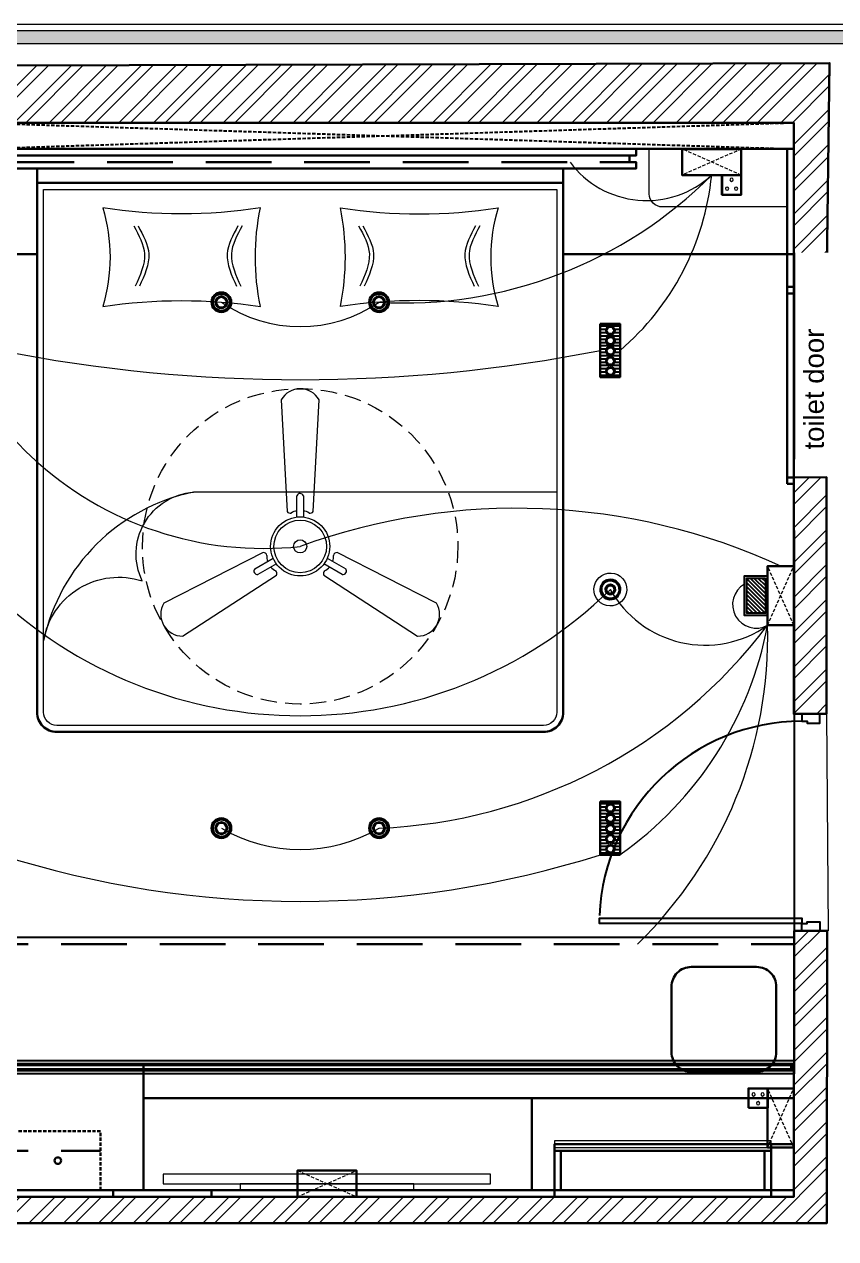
# Model space of a CAD drawing. Header units: millimetres. Extents: x 145796 to 148307, y -176303 to -174465.
# Drawn here: x 146346.6 to 146470.1, y -174808.7 to -174623.9 of the extents above; entities that cross this region are included whole.
import ezdxf

# ---------------------------------------------------------------- set-up
doc = ezdxf.new("R2010")
doc.units = ezdxf.units.MM
doc.header["$MEASUREMENT"] = 0
for name, pattern in [('00 . GROUND FLOOR$0$DASHED', [0.75, 0.5, -0.25]), ('DASHED', [0.75, 0.5, -0.25]), ('DASHED2', [0.375, 0.25, -0.125]), ('DASHEDX2', [1.5, 1, -0.5])]:
    doc.linetypes.add(name, pattern=pattern)
for name, color, linetype in [('09ELECTRICAL', 5, 'Continuous'), ('AR DOOR', 40, 'Continuous'), ('AR ELE-5', 134, 'Continuous'), ('AR HATCH-7', 7, 'Continuous')]:
    doc.layers.add(name, color=color, linetype=linetype)
for name, color, linetype, lineweight in [('Dimension', 10, 'DASHEDX2', 20), ('ELEC-wires', 1, 'DASHED2', 13), ('Electrical', 84, 'Continuous', 30), ('ELEVATION ( SPIRAL STAIR )', 250, 'Continuous', 9), ('FUR1', 1, 'Continuous', 0), ('FURNITURE', 32, 'Continuous', 9), ('FURNITURE-1', 252, 'Continuous', 13), ('GF FALSE CEILING', 6, 'Continuous', 35), ('hatch-rcc', 251, 'Continuous', 9), ('wall', 7, 'Continuous', 30)]:
    doc.layers.add(name, color=color, linetype=linetype, lineweight=lineweight)
doc.styles.add('style4', font='ARIALN.TTF')

# ---------------------------------------------------------------- blocks, each defined once
blk = doc.blocks.new('*U20')
for points in [[(-1160, 0), (-1120, 0), (-1120, 30), (-1110, 30), (-1110, 100), (-1160, 100)], [(40, 0), (0, 0), (0, 30), (-10, 30), (-10, 100), (40, 100)], [(0, 0), (0, -1120), (-30, -1120), (-30, 0)]]:
    blk.add_lwpolyline(points, close=True)
at = {"layer": 'AR ELE-5', "linetype": 'ByBlock', "ltscale": 15}
blk.add_arc((1.6, 0.7), 1121.6, 180.03474, 267.62699, dxfattribs=at)
blk = doc.blocks.new('FLOOR LT.')
at = {"layer": '09ELECTRICAL'}
h = blk.add_hatch(dxfattribs=at)
h.set_pattern_fill('ANSI31', color=256, scale=6.05916, angle=180, style=0)
h.set_pattern_definition([(225, (8190.6031, -14293.93296), (0.535559115, -0.535559115), [])])
h.paths.add_polyline_path([(0.56, -5.52), (-8.83, -5.52), (-8.83, -0.49), (0.56, -0.49)])
for points in [[(1.17, -6.13), (-9.43, -6.13), (-9.43, 0.12), (1.17, 0.12)], [(0.56, -5.52), (-8.83, -5.52), (-8.83, -0.49), (0.56, -0.49)]]:
    blk.add_lwpolyline(points, close=True, dxfattribs=at)
blk = doc.blocks.new('RGH')
at = {"color": 242, "linetype": 'DASHED', "true_color": 0xcd2027}
for p, q in [((130318.55, 18194.22), (130309.54, 18198.2)), ((130318.55, 18198.2), (130309.54, 18194.22))]:
    blk.add_line(p, q, dxfattribs=at)
at = {"layer": 'ELEC-wires', "color": 5, "linetype": 'ByBlock', "lineweight": 30, "ltscale": 4}
blk.add_lwpolyline([(130309.54, 18198.2), (130318.55, 18198.2), (130318.55, 18194.22), (130309.54, 18194.22)], close=True, dxfattribs=at)
blk = doc.blocks.new('erfer')
at = {"layer": 'hatch-rcc', "lineweight": 30}
blk.add_lwpolyline([(1905.9, -1304.21), (1908.38, -1304.21), (1908.38, -1306.73), (1905.9, -1306.73)], close=True, dxfattribs=at)
at = {"layer": 'hatch-rcc'}
blk.add_lwpolyline([(1905.96, -1304.28), (1908.31, -1304.28), (1908.31, -1306.66), (1905.96, -1306.66)], close=True, dxfattribs=at)
for centre in [(1907.14, -1304.81), (1906.56, -1305.95), (1907.72, -1305.95)]:
    blk.add_circle(centre, 0.211, dxfattribs=at)

msp = doc.modelspace()

# ---------------------------------------------------------------- hatches: boundary and pattern name
at = {"layer": 'AR HATCH-7', "lineweight": 0, "true_color": 0x939598, "transparency": 33554687}
h = msp.add_hatch(dxfattribs=at)
h.set_pattern_fill('ANSI32', color=252, scale=10)
h.set_pattern_definition([(45, (12454.5157, 8958.0253), (-2.65165043, 2.65165043), []), (45, (12456.2835, 8958.0253), (-2.65165043, 2.65165043), [])])
h.paths.add_polyline_path([(146469.15, -174629.78), (146309.19, -174630.24), (146309.19, -174676.85), (146314.19, -174676.85), (146314.19, -174642.85), (146338.69, -174642.85), (146338.69, -174638.85), (146463.69, -174638.85), (146463.7, -174663.84), (146463.7, -174663.84), (146463.7, -174664.86), (146468.7, -174664.83)])
h.paths.add_polyline_path([(146314.19, -174735.85), (146309.19, -174735.85), (146309.19, -174806.35), (146468.73, -174806.35), (146468.78, -174761.85), (146463.78, -174761.88), (146463.7, -174802.35), (146364.71, -174802.35), (146364.71, -174802.35), (146314.19, -174802.35), (146314.2, -174782.26)])
h.paths.add_polyline_path([(146468.7, -174692.82), (146463.7, -174692.85), (146463.7, -174728.85), (146468.7, -174728.82)])
at = {"layer": 'Dimension', "true_color": 0xd39e00, "transparency": 33554687}
h = msp.add_hatch(color=42, dxfattribs=at)
h.paths.add_polyline_path([(146251.78, -174624.84), (146251.78, -174819.15), (146527.84, -174819.15), (146527.84, -174624.84)])
h.paths.add_polyline_path([(146253.72, -174626.78), (146525.9, -174626.78), (146525.9, -174817.21), (146253.72, -174817.21)], flags=16)
at = {"layer": 'Electrical', "lineweight": 25, "true_color": 0x000000}
h = msp.add_hatch(dxfattribs=at)
h.set_pattern_fill('ANSI31', color=18, scale=4, angle=315)
h.set_pattern_definition([(360, (167298.7183, -161678.28756), (2e-16, 0.5), [])])
h.paths.add_polyline_path([(146434.25, -174671.81), (146435.3, -174670.94, 0.675401), (146436.44, -174670.48, 0.15536), (146436.32, -174670.1), (146437.07, -174669.48), (146437.25, -174669.48), (146437.25, -174677.57), (146434.25, -174677.57)])
h.paths.add_polyline_path([(146435.12, -174676.7, 1), (146436.44, -174676.7, 1)], flags=16)
h.paths.add_polyline_path([(146436.44, -174675.15, 1), (146435.12, -174675.15, 1)], flags=16)
h.paths.add_polyline_path([(146435.25, -174676.7, 1), (146436.31, -174676.7, 1)], flags=0)
h.paths.add_polyline_path([(146436.31, -174675.15, 1), (146435.25, -174675.15, 1)], flags=0)
h.paths.add_polyline_path([(146436.44, -174673.59, 1), (146435.12, -174673.59, 1)], flags=16)
h.paths.add_polyline_path([(146436.31, -174673.59, 1), (146435.25, -174673.59, 1)], flags=0)
h.paths.add_polyline_path([(146436.44, -174672.04, 1), (146435.12, -174672.04, 1)], flags=16)
h.paths.add_polyline_path([(146436.31, -174672.04, 1), (146435.25, -174672.04, 1)], flags=0)
h.paths.add_polyline_path([(146435.3, -174670.94), (146434.25, -174671.81), (146434.25, -174669.48), (146437.07, -174669.48), (146436.32, -174670.1, 0.731062), (146435.12, -174670.48, 0.193744)], flags=17)
h = msp.add_hatch(dxfattribs=at)
h.set_pattern_fill('ANSI31', color=18, scale=4, angle=315)
h.set_pattern_definition([(360, (167298.7183, -161750.9992), (2e-16, 0.5), [])])
h.paths.add_polyline_path([(146434.25, -174744.52), (146435.3, -174743.65, 0.675401), (146436.44, -174743.19, 0.15536), (146436.32, -174742.81), (146437.07, -174742.19), (146437.25, -174742.19), (146437.25, -174750.28), (146434.25, -174750.28)])
h.paths.add_polyline_path([(146435.12, -174749.42, 1), (146436.44, -174749.42, 1)], flags=16)
h.paths.add_polyline_path([(146436.44, -174747.86, 1), (146435.12, -174747.86, 1)], flags=16)
h.paths.add_polyline_path([(146435.25, -174749.42, 1), (146436.31, -174749.42, 1)], flags=0)
h.paths.add_polyline_path([(146436.31, -174747.86, 1), (146435.25, -174747.86, 1)], flags=0)
h.paths.add_polyline_path([(146436.44, -174746.31, 1), (146435.12, -174746.31, 1)], flags=16)
h.paths.add_polyline_path([(146436.31, -174746.31, 1), (146435.25, -174746.31, 1)], flags=0)
h.paths.add_polyline_path([(146436.44, -174744.75, 1), (146435.12, -174744.75, 1)], flags=16)
h.paths.add_polyline_path([(146436.31, -174744.75, 1), (146435.25, -174744.75, 1)], flags=0)
h.paths.add_polyline_path([(146435.3, -174743.65), (146434.25, -174744.52), (146434.25, -174742.19), (146437.07, -174742.19), (146436.32, -174742.81, 0.731062), (146435.12, -174743.19, 0.193744)], flags=17)

# ---------------------------------------------------------------- linework, layer by layer
at = {"color": 9, "lineweight": 9, "true_color": 0xc7c8ca, "elevation": 0.13}
for points in [[(146367.73, -174798.93), (146367.73, -174800.38), (146417.56, -174800.38), (146417.56, -174798.93)], [(146379.43, -174800.38), (146379.43, -174801.33), (146405.86, -174801.33), (146405.86, -174800.38)]]:
    msp.add_lwpolyline(points, close=True, dxfattribs=at)
at = {"layer": 'Dimension', "color": 42, "linetype": 'Continuous', "true_color": 0xd39e00, "transparency": 33554687, "elevation": 0.13}
for points in [[(146250.82, -174623.87), (146528.81, -174623.87), (146528.81, -174820.12), (146250.82, -174820.12)], [(146251.78, -174624.84), (146527.84, -174624.84), (146527.84, -174819.15), (146251.78, -174819.15)], [(146253.72, -174626.78), (146525.9, -174626.78), (146525.9, -174817.21), (146253.72, -174817.21)]]:
    msp.add_lwpolyline(points, close=True, dxfattribs=at)
at = {"layer": 'Electrical', "lineweight": 15, "ltscale": 20}
for p, q in [((146385.68, -174681.04, 0.13), (146386.57, -174698.03, 0.13)), ((146390.57, -174698.03, 0.13), (146391.45, -174681.04, 0.13)), ((146388.07, -174698.88, 0.13), (146388.07, -174695.64, 0.13)), ((146389.07, -174695.66, 0.13), (146389.07, -174698.88, 0.13)), ((146382.96, -174704.28, 0.13), (146367.8, -174712.01, 0.13)), ((146409.33, -174712.01, 0.13), (146394.18, -174704.28, 0.13)), ((146381.66, -174706.76, 0.13), (146384.44, -174705.15, 0.13)), ((146384.94, -174706.02, 0.13), (146382.14, -174707.64, 0.13)), ((146394.97, -174707.63, 0.13), (146392.19, -174706.02, 0.13)), ((146392.69, -174705.15, 0.13), (146395.5, -174706.77, 0.13)), ((146370.68, -174717.01, 0.13), (146384.96, -174707.74, 0.13)), ((146392.18, -174707.74, 0.13), (146406.45, -174717.01, 0.13))]:
    msp.add_line(p, q, dxfattribs=at)
at = {"layer": 'Electrical', "color": 240, "true_color": 0xed1f24, "elevation": 0.13}
for points in [[(146434.25, -174669.48), (146434.25, -174677.57), (146437.25, -174677.57), (146437.25, -174669.48)], [(146434.25, -174742.19), (146434.25, -174750.28), (146437.25, -174750.28), (146437.25, -174742.19)]]:
    msp.add_lwpolyline(points, close=True, dxfattribs=at)
at = {"layer": 'Electrical', "color": 7, "lineweight": 30, "elevation": 0.13}
msp.add_lwpolyline([(146322.19, -174783.15), (146463.74, -174783.15), (146463.74, -174782.09), (146322.19, -174782.09)], close=True, dxfattribs=at)
at = {"layer": 'Electrical', "color": 175, "lineweight": 30, "ltscale": 8, "true_color": 0x4554a5, "elevation": 0.13}
for points in [[(146463.34, -174782.31), (146463.34, -174782.93), (146322.7, -174782.93), (146322.7, -174782.31)], [(146463.32, -174782.33), (146463.32, -174782.92), (146322.72, -174782.92), (146322.72, -174782.33)]]:
    msp.add_lwpolyline(points, close=True, dxfattribs=at)
at = {"layer": 'Electrical', "color": 18, "ltscale": 8, "true_color": 0x000000}
for centre, radius in [((146376.57, -174666.18, 0.13), 1.5), ((146376.57, -174666.18, 0.13), 1.3), ((146376.57, -174666.18, 0.13), 0.904), ((146376.57, -174666.18, 0.13), 0.804), ((146400.57, -174666.18, 0.13), 1.5), ((146400.57, -174666.18, 0.13), 1.3), ((146400.57, -174666.18, 0.13), 0.904), ((146400.57, -174666.18, 0.13), 0.804), ((146376.57, -174746.24, 0.13), 1.5), ((146376.57, -174746.24, 0.13), 1.3), ((146376.57, -174746.24, 0.13), 0.904), ((146400.57, -174746.24, 0.13), 1.5), ((146400.57, -174746.24, 0.13), 1.3), ((146400.57, -174746.24, 0.13), 0.904), ((146376.57, -174746.24, 0.13), 0.804), ((146400.57, -174746.24, 0.13), 0.804)]:
    msp.add_circle(centre, radius, dxfattribs=at)
at = {"layer": 'Electrical', "color": 18, "lineweight": 25, "true_color": 0x000000}
for centre, radius in [((146435.78, -174670.48, 0.13), 0.662), ((146435.78, -174672.04, 0.13), 0.662), ((146435.78, -174670.48, 0.13), 0.53), ((146435.78, -174673.59, 0.13), 0.662), ((146435.78, -174672.04, 0.13), 0.53), ((146435.78, -174673.59, 0.13), 0.53), ((146435.78, -174675.15, 0.13), 0.662), ((146435.78, -174675.15, 0.13), 0.53), ((146435.78, -174676.7, 0.13), 0.662), ((146435.78, -174676.7, 0.13), 0.53), ((146435.78, -174743.19, 0.13), 0.662), ((146435.78, -174743.19, 0.13), 0.53), ((146435.78, -174744.75, 0.13), 0.662), ((146435.78, -174744.75, 0.13), 0.53), ((146435.78, -174746.31, 0.13), 0.662), ((146435.78, -174747.86, 0.13), 0.662), ((146435.78, -174746.31, 0.13), 0.53), ((146435.78, -174749.42, 0.13), 0.662), ((146435.78, -174747.86, 0.13), 0.53), ((146435.78, -174749.42, 0.13), 0.53)]:
    msp.add_circle(centre, radius, dxfattribs=at)
at = {"layer": 'Electrical', "linetype": 'DASHED', "lineweight": 15, "ltscale": 5}
msp.add_circle((146388.57, -174703.35, 0.13), 24, dxfattribs=at)
at = {"layer": 'Electrical', "lineweight": 15, "ltscale": 20}
for centre, major_axis, start_param, end_param in [((146388.57, -174682.66, 0.13), (2.34, 2.34), -0.272136, 1.842967), ((146388.56, -174695.83, 0.13), (0.376, 0.376), -0.465536, 1.983618), ((146388.57, -174703.35, 0.13), (3.18, -3.18), 3.14161, 9.424795), ((146388.57, -174703.35, 0.13), (2.83, -2.83), 1.749190548672175e-05, 6.283202799085073), ((146387.04, -174697.76, 0.13), (0.382, 0.382), 2.863014, 4.257784), ((146388.57, -174700.27, 0.13), (1.71, -1.71), 2.565057, 2.951308), ((146388.57, -174700.27, 0.13), (1.71, 1.71), 0.19032, 0.57657), ((146390.09, -174697.76, 0.13), (0.382, -0.382), 5.167028, 6.561799), ((146388.57, -174703.35, 0.13), (0.707, 0.707), 1.570814, 7.853999), ((146382.96, -174704.82, 0.13), (0.382, -0.382), 0.978238, 2.373008), ((146394.17, -174704.82, 0.13), (0.382, -0.382), 2.339416, 3.734186), ((146385.9, -174704.89, 0.13), (1.71, -1.71), 3.855511, 4.241762), ((146385.9, -174704.89, 0.13), (1.71, -1.71), 4.659452, 5.045703), ((146391.23, -174704.89, 0.13), (1.71, 1.71), 4.37911, 4.765361), ((146391.23, -174704.89, 0.13), (1.71, 1.71), 5.183051, 5.569301), ((146382.06, -174707.11, 0.13), (0.376, -0.376), 3.199655, 5.648809), ((146384.49, -174707.47, 0.13), (0.382, 0.382), -1.325776, 0.068994), ((146392.64, -174707.47, 0.13), (0.382, -0.382), 3.072633, 4.467404), ((146395.08, -174707.11, 0.13), (0.376, 0.376), 3.723254, 6.172408), ((146370.65, -174713.69, 0.13), (2.34, -2.34), 3.393055, 5.508159), ((146406.48, -174713.69, 0.13), (2.34, -2.34), 5.48745, 7.602554)]:
    msp.add_ellipse(centre, major_axis=major_axis, ratio=1, start_param=start_param, end_param=end_param, dxfattribs=at)
at = {"layer": 'Electrical', "color": 5, "lineweight": 5, "ltscale": 8}
msp.add_ellipse((146435.78, -174709.91, 0.13), major_axis=(1.69, -1.84), ratio=1, start_param=-0.785398, end_param=5.497787, dxfattribs=at)
at = {"layer": 'Electrical', "color": 5, "ltscale": 8}
for major_axis, start_param, end_param in [((1.02, -1.1), -0.785398, 5.497787), ((-1.01, -0.93), 0.785398, 7.068583), ((-0.544, -0.501), 0.785398, 7.068583), ((-0.453, -0.417), 0.785398, 7.068583)]:
    msp.add_ellipse((146435.78, -174709.91, 0.13), major_axis=major_axis, ratio=1, start_param=start_param, end_param=end_param, dxfattribs=at)
at = {"layer": 'ELEVATION ( SPIRAL STAIR )', "color": 9, "true_color": 0xc7c8ca, "elevation": 0.13}
msp.add_lwpolyline([(146427.26, -174794.85), (146460.26, -174794.85), (146460.26, -174793.85), (146427.26, -174793.85)], close=True, dxfattribs=at)
at = {"layer": 'FURNITURE', "color": 9, "linetype": '00 . GROUND FLOOR$0$DASHED', "lineweight": 25, "true_color": 0xc7c8ca}
for p, q in [((146338.69, -174642.85, 0.13), (146463.69, -174638.85, 0.13)), ((146338.69, -174638.85, 0.13), (146463.69, -174642.85, 0.13))]:
    msp.add_line(p, q, dxfattribs=at)
at = {"layer": 'FURNITURE', "color": 9, "lineweight": 30, "true_color": 0xc7c8ca}
for p, q in [((146462.7, -174642.85, 0.13), (146462.7, -174693.85, 0.13)), ((146314.19, -174658.85, 0.13), (146348.52, -174658.85, 0.13)), ((146428.61, -174658.85, 0.13), (146463.69, -174658.85, 0.13)), ((146463.7, -174663.84, 0.13), (146462.7, -174663.84, 0.13)), ((146463.7, -174693.85, 0.13), (146463.7, -174663.84, 0.13)), ((146463.7, -174693.85, 0.13), (146463.7, -174663.84, 0.13)), ((146463.7, -174664.84, 0.13), (146462.7, -174664.84, 0.13)), ((146463.7, -174692.85, 0.13), (146462.7, -174692.85, 0.13)), ((146463.7, -174692.85, 0.13), (146462.7, -174692.85, 0.13)), ((146462.7, -174693.85, 0.13), (146463.7, -174693.85, 0.13)), ((146462.7, -174693.85, 0.13), (146463.7, -174693.85, 0.13)), ((146463.73, -174787.32, 0.13), (146364.71, -174787.32, 0.13)), ((146423.81, -174787.35, 0.13), (146423.81, -174801.35, 0.13)), ((146427.26, -174802.35, 0.13), (146427.26, -174794.35, 0.13)), ((146427.26, -174794.35, 0.13), (146460.26, -174794.35, 0.13)), ((146460.26, -174794.35, 0.13), (146460.26, -174802.35, 0.13))]:
    msp.add_line(p, q, dxfattribs=at)
at = {"layer": 'FURNITURE', "color": 3, "linetype": 'DASHEDX2', "lineweight": 30, "ltscale": 10}
for p, q in [((146314.19, -174644.85, 0.13), (146438.69, -174644.85, 0.13)), ((146322.19, -174763.88, 0.13), (146463.78, -174763.88, 0.13)), ((146322.19, -174795.35, 0.13), (146358.19, -174795.35, 0.13))]:
    msp.add_line(p, q, dxfattribs=at)
at = {"layer": 'FURNITURE', "color": 9, "true_color": 0xc7c8ca}
msp.add_line((146427.61, -174695.09, 0.13), (146372.33, -174695.09, 0.13), dxfattribs=at)
at = {"layer": 'FURNITURE', "lineweight": 5}
msp.add_line((146468.7, -174728.82, 0.13), (146468.91, -174761.85, 0.13), dxfattribs=at)
at = {"layer": 'FURNITURE', "color": 9, "lineweight": 30, "true_color": 0xc7c8ca, "elevation": 0.13}
for points in [[(146338.69, -174642.85), (146463.69, -174642.85), (146463.69, -174638.85), (146338.69, -174638.85)], [(146314.19, -174642.85), (146439.69, -174642.85), (146439.69, -174643.85), (146314.19, -174643.85)], [(146314.19, -174643.85), (146438.69, -174643.85), (146438.69, -174644.85), (146439.69, -174644.85), (146439.69, -174645.85), (146314.19, -174645.85)], [(146428.61, -174648), (146428.61, -174645.85), (146348.52, -174645.85), (146348.52, -174648)], [(146427.26, -174802.35), (146460.26, -174802.35), (146460.26, -174794.35), (146427.26, -174794.35)], [(146427.26, -174795.35), (146460.26, -174795.35), (146460.26, -174794.35), (146427.26, -174794.35)], [(146463.71, -174801.35), (146460.26, -174801.35), (146460.26, -174794.35), (146463.71, -174794.35)], [(146428.26, -174801.35), (146459.26, -174801.35), (146459.26, -174795.35), (146428.26, -174795.35)], [(146360.08, -174802.35), (146314.19, -174802.35), (146314.19, -174801.35), (146360.08, -174801.35)], [(146375.08, -174802.35), (146360.08, -174802.35), (146360.08, -174801.35), (146375.08, -174801.35)], [(146427.26, -174801.35), (146375.08, -174801.35), (146375.08, -174802.35), (146427.26, -174802.35)], [(146427.26, -174802.35), (146460.26, -174802.35), (146460.26, -174801.35), (146427.26, -174801.35)], [(146460.26, -174801.35), (146463.71, -174801.35), (146463.71, -174802.35), (146460.26, -174802.35)]]:
    msp.add_lwpolyline(points, close=True, dxfattribs=at)
at = {"layer": 'FURNITURE', "color": 9, "lineweight": 5, "true_color": 0xc7c8ca, "elevation": 0.13}
msp.add_lwpolyline([(146462.7, -174651.68), (146443.7, -174651.68, -0.414214), (146441.7, -174649.68), (146441.7, -174642.85)], format="xyb", dxfattribs=at)
at = {"layer": 'FURNITURE', "color": 9, "lineweight": 30, "true_color": 0xc7c8ca, "elevation": 0.13}
for points in [[(146425.61, -174731.59), (146351.52, -174731.59, -0.414214), (146348.52, -174728.59), (146348.52, -174648), (146428.61, -174648), (146428.61, -174728.59, -0.414214)], [(146445.09, -174780.34), (146445.09, -174770.37, -0.414214), (146448.09, -174767.37), (146458.04, -174767.37, -0.414214), (146461.04, -174770.37), (146461.04, -174780.34, -0.414214), (146458.04, -174783.34), (146448.09, -174783.34, -0.414214)]]:
    msp.add_lwpolyline(points, format="xyb", close=True, dxfattribs=at)
at = {"layer": 'FURNITURE', "color": 9, "true_color": 0xc7c8ca}
for points, elevation in [([(146425.61, -174730.59), (146351.52, -174730.59, -0.414214), (146349.52, -174728.59), (146349.52, -174649), (146427.61, -174649), (146427.61, -174728.59, -0.414214)], 0.13), ([(146382.51, -174666.82, -0.100586), (146382.51, -174651.82, -0.075726), (146358.51, -174651.82, -0.148967), (146358.51, -174666.82, -0.074116)], 0.12), ([(146394.69, -174666.82, 0.100586), (146394.69, -174651.82, 0.075726), (146418.69, -174651.82, 0.148967), (146418.69, -174666.82, 0.074116)], 0.12), ([(146364.53, -174708.61, -0.527965), (146372.33, -174695.09, 0.296489), (146349.52, -174717.73, -0.459377), (146364.53, -174708.61)], 0.13)]:
    msp.add_lwpolyline(points, format="xyb", close=True, dxfattribs=dict(at, elevation=elevation))
at = {"layer": 'FURNITURE', "color": 9, "lineweight": 30, "true_color": 0xc7c8ca, "elevation": 0.13}
msp.add_lwpolyline([(146364.71, -174801.35), (146364.72, -174782.26), (146314.2, -174782.26), (146314.19, -174802.35), (146364.71, -174802.35), (146364.71, -174802.35)], dxfattribs=at)
at = {"layer": 'FURNITURE', "color": 9, "linetype": '00 . GROUND FLOOR$0$DASHED', "lineweight": 30, "true_color": 0xc7c8ca, "elevation": 0.13}
msp.add_lwpolyline([(146322.19, -174801.35), (146358.19, -174801.35), (146358.19, -174792.35), (146322.19, -174792.35)], close=True, dxfattribs=at)
at = {"layer": 'FURNITURE', "color": 9, "lineweight": 30, "true_color": 0xc7c8ca}
msp.add_circle((146351.69, -174796.85, 0.13), 0.5, dxfattribs=at)
at = {"layer": 'FURNITURE', "ltscale": 10}
for centre, radius, start, end in [((146441.31, -174636.15, 0.13), 14.56, 216.7043, 312.7663), ((146404.35, -174600.15, 0.13), 66.14, 266.723, 315.1012), ((146410.9, -174642.77, 0.13), 40.51, 310.5927, 354.2307), ((146383, -174651.97, 0.38), 51.69, 177.6402, 276.1869), ((146388.57, -174648.62, 0.13), 21.27, 235.6507, 304.3493), ((146388.57, -174441.23, 0.13), 236.74, 258.8733, 281.1267), ((146421.49, -174793.94, 0.63), 96.39, 65.3353, 109.9722), ((146388.57, -174661.51, 0.13), 67.62, 225.7124, 314.2876), ((146450.19, -174701.88, 0.13), 16.5, 209.1179, 305.2532), ((146457.98, -174712.2, -0.13), 3.6, 119.8791, 298.9341), ((146397.55, -174668.37, 0.13), 77.92, 272.2172, 322.9198), ((146405.54, -174705.19, 0.13), 55.12, 305.1241, 349.3794), ((146394.46, -174717.02, 0.13), 65.28, 314.1301, 1.4654), ((146388.57, -174725.83, 0.13), 23.67, 239.5385, 300.4615), ((146388.57, -174606.82, 0.13), 150.56, 252.3356, 287.6644)]:
    msp.add_arc(centre, radius, start, end, dxfattribs=at)
at = {"layer": 'FURNITURE', "color": 9, "true_color": 0xc7c8ca}
for points in [[(146363.25, -174654.56, 0.12), (146364.02, -174655.98, 0.12), (146365.65, -174658.97, 0.12), (146364.21, -174662.09, 0.12), (146363.45, -174663.73, 0.12)], [(146363.9, -174654.56, 0.12), (146364.67, -174655.98, 0.12), (146366.3, -174658.97, 0.12), (146364.86, -174662.09, 0.12), (146364.1, -174663.73, 0.12)], [(146379.09, -174654.56, 0.12), (146378.32, -174655.98, 0.12), (146376.68, -174658.97, 0.12), (146378.13, -174662.09, 0.12), (146378.88, -174663.73, 0.12)], [(146379.73, -174654.56, 0.12), (146378.96, -174655.98, 0.12), (146377.33, -174658.97, 0.12), (146378.77, -174662.09, 0.12), (146379.53, -174663.73, 0.12)], [(146397.46, -174654.56, 0.12), (146398.24, -174655.98, 0.12), (146399.87, -174658.97, 0.12), (146398.43, -174662.09, 0.12), (146397.67, -174663.73, 0.12)], [(146398.11, -174654.56, 0.12), (146398.88, -174655.98, 0.12), (146400.51, -174658.97, 0.12), (146399.07, -174662.09, 0.12), (146398.31, -174663.73, 0.12)], [(146415.26, -174654.56, 0.12), (146414.49, -174655.98, 0.12), (146412.86, -174658.97, 0.12), (146414.3, -174662.09, 0.12), (146415.06, -174663.73, 0.12)], [(146415.91, -174654.56, 0.12), (146415.14, -174655.98, 0.12), (146413.51, -174658.97, 0.12), (146414.95, -174662.09, 0.12), (146415.71, -174663.73, 0.12)]]:
    msp.add_open_spline(points, degree=3, knots=[0, 0, 0, 0, 4.577917, 9.671137, 9.671137, 9.671137, 9.671137], dxfattribs=at)
at = {"layer": 'GF FALSE CEILING', "lineweight": 25, "elevation": 0.13}
msp.add_lwpolyline([(146314.19, -174781.62), (146463.74, -174781.62), (146463.74, -174783.62), (146314.19, -174783.62)], close=True, dxfattribs=at)
at = {"layer": 'wall', "lineweight": 30, "elevation": 0.13}
msp.add_lwpolyline([(146463.69, -174638.85), (146338.69, -174638.85), (146338.69, -174642.85), (146314.19, -174642.85), (146314.19, -174676.85), (146309.19, -174676.85), (146309.19, -174630.24), (146469.15, -174629.78), (146468.7, -174664.83), (146463.7, -174664.86), (146463.69, -174638.85)], dxfattribs=at)
for points in [[(146463.7, -174692.85), (146468.7, -174692.82), (146468.7, -174728.82), (146463.7, -174728.85)], [(146463.78, -174761.88), (146463.7, -174802.35), (146314.19, -174802.35), (146314.19, -174735.85), (146309.19, -174735.85), (146309.19, -174806.35), (146468.73, -174806.35), (146468.78, -174761.85)]]:
    msp.add_lwpolyline(points, close=True, dxfattribs=at)

# ---------------------------------------------------------------- block references
at = {"layer": '09ELECTRICAL', "linetype": 'Continuous', "transparency": 33554687, "xscale": 0.5658818990306744, "yscale": 0.5658818990306744, "zscale": 0.5658818990306744, "rotation": 90}
msp.add_blockref('FLOOR LT.', (146456.25, -174708.51, 0.38), dxfattribs=at)
at = {"layer": 'AR DOOR', "linetype": 'ByBlock', "lineweight": -2, "extrusion": (0, 0, -1), "xscale": -0.02749999999996862, "yscale": 0.02749999999996862, "zscale": -0.02749999999996862, "rotation": 90}
msp.add_blockref('*U20', (-146464.91, -174760.77, -0.13), dxfattribs=at)
at = {"layer": 'ELEC-wires', "linetype": 'ByBlock', "lineweight": -3}
msp.add_blockref('RGH', (16137.15, -192841.06, 0.38), dxfattribs=at)
for p, rotation in [((128265.5, -44396.81, 0.38), 270), ((128265.5, -44476.31, 0.38), 270), ((276706.69, -156604.15, 0.38), 180)]:
    msp.add_blockref('RGH', p, dxfattribs=dict(at, rotation=rotation))
at = {"layer": 'FURNITURE-1', "xscale": -1.18092012721511, "yscale": 1.18092012721511, "zscale": 1.18092012721511}
msp.add_blockref('erfer', (148706.41, -173106.67, 0.63), dxfattribs=at)
at = {"layer": 'FURNITURE-1', "xscale": -1.18092012721511, "yscale": 1.18092012721511, "zscale": 1.18092012721511, "rotation": 180}
msp.add_blockref('erfer', (144206.08, -176328.99, 0.38), dxfattribs=at)

# ---------------------------------------------------------------- next in the draw order: texts
at = {"layer": 'FUR1', "insert": (146466.8, -174674.38, 0.13), "char_height": 3, "width": 28.4543, "attachment_point": 5, "rotation": 90, "style": 'style4', "bg_fill": 2}
msp.add_mtext('\\A1;\\pxql;{\\fArial|b0|i0|c0|p34;toilet door}', dxfattribs=at)

# ---------------------------------------------------------------- next in the draw order: linework, layer by layer
at = {"layer": 'GF FALSE CEILING', "lineweight": 25, "elevation": 0.13}
msp.add_lwpolyline([(146314.19, -174642.85), (146338.69, -174642.85), (146338.69, -174638.85), (146463.69, -174638.85), (146463.78, -174762.88), (146314.19, -174762.88)], close=True, dxfattribs=at)

doc.saveas('drawing.dxf')
